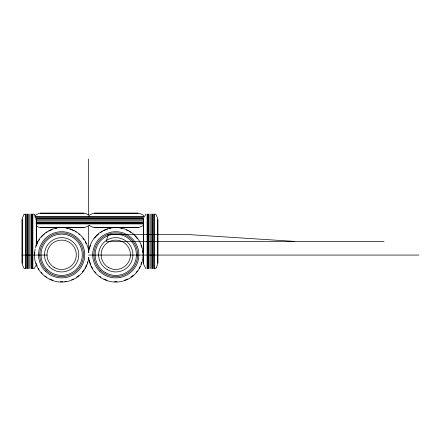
<?xml version="1.0" encoding="UTF-8"?>
<svg xmlns="http://www.w3.org/2000/svg" width="441" height="441" viewBox="0 0 441 441"><rect width="100%" height="100%" fill="white"/><g stroke="black" fill="none" stroke-linecap="round" stroke-linejoin="round"><path stroke-width="0.66" d="M34.878 215.5L39.062 213.29L85.24 213.29L88.244 214.728M89.424 225.114L89.325 225.401M34.37 254.793L35.131 249.022M108.42 234.375L106.204 241.37L384.034 241.37M35.302 247.737L38.025 241.155M35.721 265.598L34.348 268.541L32.866 268.641L32.866 214.094L34.348 214.194L35.721 217.137M144.24 217.137L145.894 214.094M88.244 225.891L85.24 227.324L39.062 227.324L36.675 226.183M89.269 215.114L93.205 213.29L139.378 213.29L143.397 215.153L143.562 216.702L34.878 216.702M143.314 225.5L139.378 227.324L93.205 227.324L89.269 225.5M40.291 213.097L84.011 213.097M94.429 213.097L138.154 213.097M34.878 217.104L143.562 217.104M35.804 218.063L143.562 218.063M35.804 218.466L143.562 218.466M35.804 219.745L143.562 219.745M36.134 220.869L143.562 220.869M36.134 222.148L143.562 222.148M36.134 222.551L143.562 222.551M36.134 223.51L143.562 223.51M36.134 223.912L143.562 223.912M40.291 227.517L84.011 227.517M94.429 227.517L138.154 227.517M107.874 234.375L185.407 234.375L294.23 241.37M22.05 255.069L31.102 255.069M31.504 255.069L47.259 255.069M88.536 255.069L418.95 255.069M145.894 268.641L143.678 264.457L143.678 218.284M157.911 219.508L157.911 263.233M153.903 214.094L153.903 268.641M152.944 214.094L152.944 268.641M152.542 214.094L152.542 268.641M151.257 214.094L151.257 268.641M150.138 214.094L150.138 268.641M148.854 214.094L148.854 268.641M148.457 214.094L148.457 268.641M147.492 214.094L147.492 268.641M147.096 214.094L147.096 268.641M143.49 219.508L143.49 263.233M89.016 215.5L89.016 216.702M88.536 158.931L88.536 215.241M88.536 225.544L88.536 252.324M36.471 220.252L36.471 245.141M36.278 219.067L36.278 246.017M32.463 214.094L32.463 268.641M31.504 214.094L31.504 268.641M31.102 214.094L31.102 268.641M29.823 214.094L29.823 268.641M28.698 214.094L28.698 268.641M27.419 214.094L27.419 268.641M27.017 214.094L27.017 268.641M26.058 214.094L26.058 268.641M22.05 219.508L22.05 263.233M141.633 262.378A26.934 26.934 0 0 1 141.026 264.203M140.012 266.568A26.934 26.934 0 0 1 139.113 268.26M137.349 270.934A26.934 26.934 0 0 1 136.137 272.439M133.43 275.145A26.934 26.934 0 0 1 130.878 277.102M127.559 279.021A26.934 26.934 0 0 1 124.588 280.25M117.058 281.7A26.934 26.934 0 0 1 114.511 281.7M106.981 280.25A26.934 26.934 0 0 1 104.01 279.021M100.697 277.102A26.934 26.934 0 0 1 99.644 276.358M95.862 272.918A26.934 26.934 0 0 1 94.617 271.447M92.461 268.26A26.934 26.934 0 0 1 91.563 266.568M90.78 264.804A26.934 26.934 0 0 1 89.942 262.378M89.771 261.767A26.934 26.934 0 0 1 89.468 260.526M89.468 249.06A26.934 26.934 0 0 1 89.771 247.825M89.942 247.214A26.934 26.934 0 0 1 90.548 245.389M94.617 238.146A26.934 26.934 0 0 1 96.298 236.205M96.739 235.748A26.934 26.934 0 0 1 98.635 234.028M100.697 232.484A26.934 26.934 0 0 1 102.318 231.47M103.437 230.858A26.934 26.934 0 0 1 107.593 229.138M109.429 228.62A26.934 26.934 0 0 1 110.68 228.35M120.889 228.35A26.934 26.934 0 0 1 122.14 228.62M126.391 230.037A26.934 26.934 0 0 1 128.133 230.858M129.252 231.47A26.934 26.934 0 0 1 130.878 232.484M132.939 234.028A26.934 26.934 0 0 1 134.378 235.307M135.277 236.205A26.934 26.934 0 0 1 137.349 238.653M141.026 245.389A26.934 26.934 0 0 1 141.633 247.214M142.449 250.957A26.934 26.934 0 0 1 142.597 252.241M88.635 252.208A27.276 27.276 0 0 1 130.161 231.619A27.276 27.276 0 0 1 130.161 277.968A27.276 27.276 0 0 1 88.635 257.384M88.387 257.991A26.934 26.934 0 0 1 88.206 259.264M87.66 261.767A26.934 26.934 0 0 1 87.301 262.99M86.651 264.804A26.934 26.934 0 0 1 84.97 268.26M83.955 269.886A26.934 26.934 0 0 1 82.412 271.948M78.796 275.559A26.934 26.934 0 0 1 76.734 277.102M73.421 279.021A26.934 26.934 0 0 1 71.651 279.798M66.117 281.358A26.934 26.934 0 0 1 64.838 281.54M62.92 281.7A26.934 26.934 0 0 1 60.367 281.7M52.843 280.25A26.934 26.934 0 0 1 49.866 279.021M46.553 277.102A26.934 26.934 0 0 1 44.993 275.967M42.154 273.387A26.934 26.934 0 0 1 41.294 272.439M38.979 269.352A26.934 26.934 0 0 1 38.317 268.26M37.143 265.989A26.934 26.934 0 0 1 35.986 262.99M34.74 253.52A26.934 26.934 0 0 1 34.828 252.241M36.405 245.389A26.934 26.934 0 0 1 37.143 243.603M38.979 240.24A26.934 26.934 0 0 1 39.701 239.176M41.294 237.148A26.934 26.934 0 0 1 44.491 234.028M46.024 232.854A26.934 26.934 0 0 1 47.088 232.131M48.731 231.156A26.934 26.934 0 0 1 52.236 229.557M55.29 228.62A26.934 26.934 0 0 1 56.542 228.35M66.751 228.35A26.934 26.934 0 0 1 68.002 228.62M69.838 229.138A26.934 26.934 0 0 1 73.994 230.858M75.113 231.47A26.934 26.934 0 0 1 76.199 232.131M78.796 234.028A26.934 26.934 0 0 1 79.766 234.871M82.814 238.146A26.934 26.934 0 0 1 83.955 239.706M85.284 241.883A26.934 26.934 0 0 1 86.144 243.603M88.795 257.384A27.276 27.276 0 0 1 60.671 282.053A27.276 27.276 0 0 1 34.376 255.438M35.87 245.88A27.276 27.276 0 0 1 88.795 252.208M24.068 214.348L22.243 218.284L22.243 264.457L24.106 268.475L25.655 268.641L25.655 214.094L24.068 214.348M156.279 267.466L155.706 268.597L154.306 268.641L154.306 214.094L155.855 214.265L157.718 218.284L157.718 264.457L156.279 267.466M105.465 272.665A20.639 20.639 0 0 0 136.423 254.793A20.639 20.639 0 0 0 105.465 236.922A20.639 20.639 0 0 0 105.465 272.665M99.462 271.121A23.086 23.086 0 0 0 138.088 260.769A23.086 23.086 0 0 0 109.809 232.495A23.086 23.086 0 0 0 99.462 271.121M100.328 270.25A21.863 21.863 0 0 0 136.903 260.455A21.863 21.863 0 0 0 110.129 233.675A21.863 21.863 0 0 0 100.328 270.25M107.218 269.638A17.138 17.138 0 0 0 132.923 254.793A17.138 17.138 0 0 0 107.218 239.954A17.138 17.138 0 0 0 107.218 269.638M108.447 267.5A14.674 14.674 0 0 0 130.459 254.793A14.674 14.674 0 0 0 108.447 242.087A14.674 14.674 0 0 0 108.447 267.5M47.055 269.385A20.639 20.639 0 0 0 81.579 260.135A20.639 20.639 0 0 0 56.305 234.86A20.639 20.639 0 0 0 47.055 269.385M45.318 271.121A23.086 23.086 0 0 0 83.944 260.769A23.086 23.086 0 0 0 55.671 232.495A23.086 23.086 0 0 0 45.318 271.121M46.184 270.25A21.863 21.863 0 0 0 82.759 260.455A21.863 21.863 0 0 0 55.985 233.675A21.863 21.863 0 0 0 46.184 270.25M49.524 266.915A17.138 17.138 0 0 0 78.2 259.231A17.138 17.138 0 0 0 57.209 238.239A17.138 17.138 0 0 0 49.524 266.915M54.309 267.5A14.674 14.674 0 0 0 76.315 254.793A14.674 14.674 0 0 0 54.309 242.087A14.674 14.674 0 0 0 54.309 267.5"/></g></svg>
